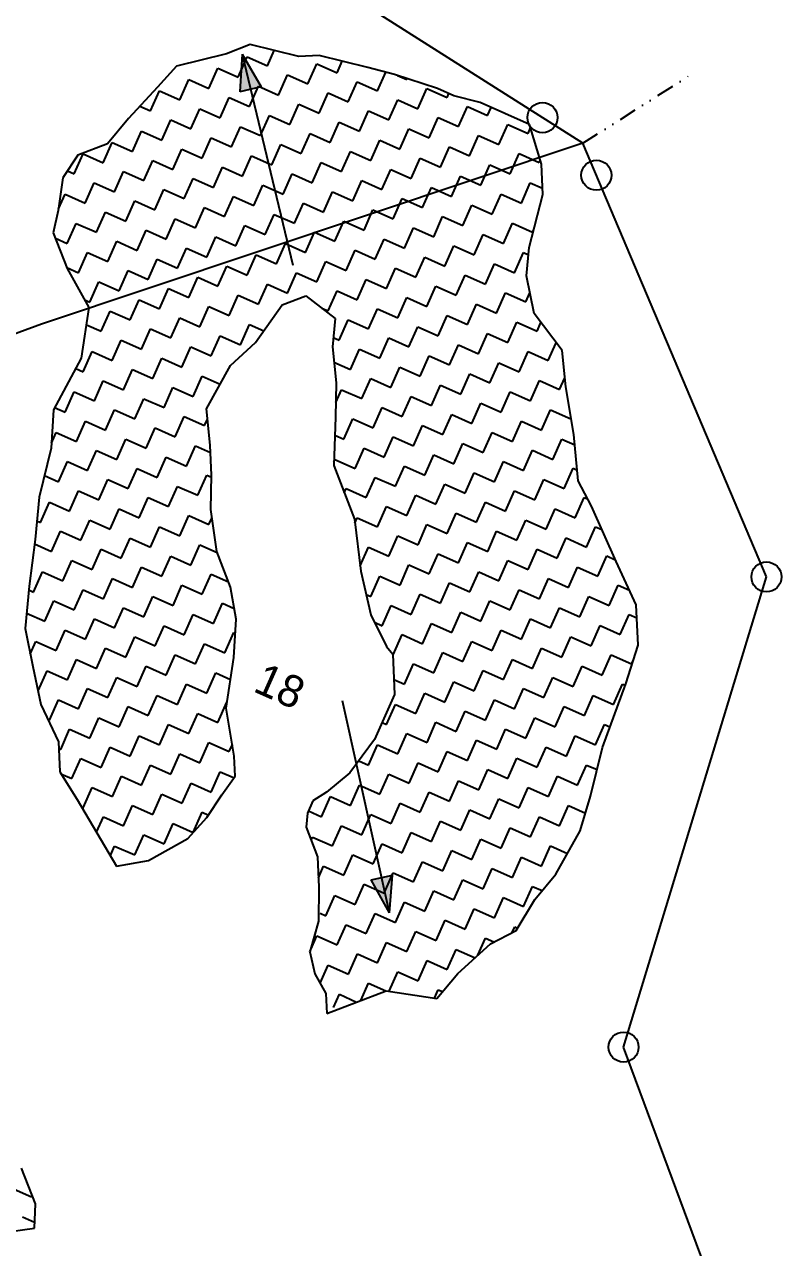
# Model space of a CAD drawing. Header units: metres. Extents: x 279553 to 281500, y 2029848 to 2031565.
# Drawn here: x 280869.7 to 281085.8, y 2030928 to 2031277.1 of the extents above; entities that cross this region are included whole.
import ezdxf
from ezdxf.enums import TextEntityAlignment as Align

# ---------------------------------------------------------------- set-up
doc = ezdxf.new("R2010")
doc.units = ezdxf.units.M
doc.header["$MEASUREMENT"] = 0
doc.linetypes.add('DIVIDE', pattern=[1.25, 0.5, -0.25, 0, -0.25, 0, -0.25])
for name, color, linetype in [('POLY_HATCH', 12, 'Continuous'), ('POLY_PARCEL', 6, 'Continuous'), ('TEXT_PARCEL', 7, 'Continuous'), ('V_BOUND_LINE', 7, 'Continuous'), ('V_DIVIDE_LINE', 7, 'DIVIDE')]:
    doc.layers.add(name, color=color, linetype=linetype)
doc.styles.add('TEXT_MAP', font='', dxfattribs={"height": 2.5})
doc.styles.get('TEXT_MAP').set_extended_font_data('Kruti Dev 050')

msp = doc.modelspace()

# ---------------------------------------------------------------- hatches: boundary and pattern name
h = msp.add_hatch(color=256)
h.paths.add_polyline_path([(280934.21, 2031258.55), (280937.26, 2031259.29), (280931.8, 2031268.55)])
h.paths.add_polyline_path([(280931.8, 2031268.55), (280931.15, 2031257.81), (280934.21, 2031258.55)])
h = msp.add_hatch(color=256)
h.paths.add_polyline_path([(280971.65, 2031033.57), (280968.58, 2031032.89), (280973.88, 2031023.53)])
h.paths.add_polyline_path([(280973.88, 2031023.53), (280974.72, 2031034.25), (280971.65, 2031033.57)])

# ---------------------------------------------------------------- linework, layer by layer
for points in [[(280931.8, 2031268.55), (280931.15, 2031257.81)], [(280931.8, 2031268.55), (280946.29, 2031208.32)], [(280931.8, 2031268.55), (280937.26, 2031259.29)], [(280937.26, 2031259.29), (280931.15, 2031257.81)], [(280973.88, 2031023.53), (280960.46, 2031084.01)], [(280968.58, 2031032.89), (280974.72, 2031034.25)], [(280973.88, 2031023.53), (280968.58, 2031032.89)], [(280973.88, 2031023.53), (280974.72, 2031034.25)]]:
    msp.add_lwpolyline(points)
for centre in [(281017.52, 2031250.47), (281032.91, 2031234.03), (281081.46, 2031119.39), (281040.67, 2030985.19)]:
    msp.add_circle(centre, 4.3)
at = {"layer": 'POLY_HATCH'}
for p, q in [((280934.05, 2031271.3), (280927.28, 2031268.69)), ((280948, 2031267.91), (280934.05, 2031271.3)), ((280927.28, 2031268.69), (280913.07, 2031265.17)), ((280953.74, 2031268.17), (280948, 2031267.91)), ((280967.69, 2031264.78), (280953.74, 2031268.17)), ((280913.07, 2031265.17), (280907.59, 2031259.18)), ((280975.25, 2031262.82), (280967.69, 2031264.78)), ((280987.51, 2031258.78), (280975.25, 2031262.82)), ((280907.59, 2031259.18), (280899.38, 2031250.19)), ((280992.2, 2031256.69), (280987.51, 2031258.78)), ((280999.76, 2031254.74), (280992.2, 2031256.69)), ((281006.8, 2031251.61), (280999.76, 2031254.74)), ((280899.38, 2031250.19), (280893.39, 2031243.02)), ((281013.85, 2031248.48), (281006.8, 2031251.61)), ((281017.24, 2031237.14), (281013.85, 2031248.48)), ((280893.39, 2031243.02), (280884.92, 2031239.76)), ((280884.92, 2031239.76), (280880.62, 2031233.25)), ((281017.63, 2031228.54), (281017.24, 2031237.14)), ((280880.62, 2031233.25), (280879.32, 2031224)), ((281013.73, 2031213.43), (281017.63, 2031228.54)), ((280879.32, 2031224), (280877.89, 2031217.61)), ((280877.89, 2031217.61), (280881.8, 2031207.45)), ((281012.95, 2031205.35), (281013.73, 2031213.43)), ((280881.8, 2031207.45), (280888.06, 2031196.24)), ((281015.17, 2031194.53), (281012.95, 2031205.35)), ((280935.65, 2031186.33), (280943.2, 2031197.02)), ((280943.2, 2031197.02), (280949.98, 2031199.62)), ((280949.98, 2031199.62), (280958.33, 2031193.1)), ((280888.06, 2031196.24), (280885.85, 2031181.77)), ((280958.33, 2031193.1), (280957.55, 2031185.03)), ((281023.12, 2031183.98), (281015.17, 2031194.53)), ((280928.48, 2031179.69), (280935.65, 2031186.33)), ((280957.55, 2031185.03), (280958.59, 2031174.73)), ((281024.17, 2031173.68), (281023.12, 2031183.98)), ((280885.85, 2031181.77), (280877.9, 2031167.05)), ((280921.57, 2031167.31), (280928.48, 2031179.69)), ((280958.59, 2031174.73), (280958.47, 2031164.96)), ((281026.52, 2031160), (281024.17, 2031173.68)), ((280877.9, 2031167.05), (280877.25, 2031156.1)), ((280922.62, 2031157.01), (280921.57, 2031167.31)), ((280958.47, 2031164.96), (280957.95, 2031151.14)), ((281027.7, 2031146.84), (281026.52, 2031160)), ((280877.25, 2031156.1), (280873.87, 2031142.16)), ((280923.01, 2031148.41), (280922.62, 2031157.01)), ((280957.95, 2031151.14), (280963.82, 2031135.9)), ((280922.89, 2031138.64), (280923.01, 2031148.41)), ((281031.48, 2031139.54), (281027.7, 2031146.84)), ((280873.87, 2031142.16), (280872.7, 2031130.04)), ((280924.59, 2031126.65), (280922.89, 2031138.64)), ((281038.52, 2031123.77), (281031.48, 2031139.54)), ((280963.82, 2031135.9), (280965.65, 2031121.04)), ((280872.7, 2031130.04), (280871.01, 2031116.75)), ((280928.5, 2031116.48), (280924.59, 2031126.65)), ((281044.26, 2031111.39), (281038.52, 2031123.77)), ((280965.65, 2031121.04), (280968.52, 2031108.53)), ((280871.01, 2031116.75), (280869.84, 2031104.63)), ((280930.07, 2031107.36), (280928.5, 2031116.48)), ((281044.79, 2031099.92), (281044.26, 2031111.39)), ((280929.42, 2031096.41), (280930.07, 2031107.36)), ((280968.52, 2031108.53), (280972.96, 2031099.54)), ((280869.84, 2031104.63), (280872.06, 2031093.81)), ((280972.96, 2031099.54), (280974.79, 2031097.32)), ((281041.27, 2031088.85), (281044.79, 2031099.92)), ((280927.21, 2031081.95), (280929.42, 2031096.41)), ((280974.79, 2031097.32), (280975.31, 2031085.85)), ((280872.06, 2031093.81), (280874.28, 2031083)), ((281034.63, 2031070.73), (281041.27, 2031088.85)), ((280975.31, 2031085.85), (280969.58, 2031072.95)), ((280874.28, 2031083), (280879.37, 2031072.31)), ((280929.56, 2031068.27), (280927.21, 2031081.95)), ((280879.37, 2031072.31), (280879.76, 2031063.71)), ((280969.58, 2031072.95), (280962.54, 2031063.44)), ((280929.82, 2031062.53), (280929.56, 2031068.27)), ((281031.25, 2031056.79), (281034.63, 2031070.73)), ((280879.76, 2031063.71), (280884.72, 2031055.89)), ((280926.04, 2031057.19), (280929.82, 2031062.53)), ((280962.54, 2031063.44), (280955.9, 2031057.97)), ((280921.74, 2031050.68), (280926.04, 2031057.19)), ((280955.9, 2031057.97), (280951.99, 2031055.49)), ((280884.72, 2031055.89), (280890.33, 2031046.38)), ((280951.99, 2031055.49), (280950.42, 2031051.98)), ((281028.25, 2031046.89), (281031.25, 2031056.79)), ((280916.27, 2031044.68), (280921.74, 2031050.68)), ((280950.42, 2031051.98), (280950.03, 2031047.94)), ((280950.03, 2031047.94), (280953.29, 2031039.47)), ((281021.35, 2031034.51), (281028.25, 2031046.89)), ((280890.33, 2031046.38), (280895.93, 2031036.87)), ((280910.66, 2031041.55), (280916.27, 2031044.68)), ((280905.06, 2031038.43), (280910.66, 2031041.55)), ((280953.29, 2031039.47), (280953.69, 2031030.86)), ((280895.93, 2031036.87), (280905.06, 2031038.43)), ((281015.35, 2031027.34), (281021.35, 2031034.51)), ((280953.69, 2031030.86), (280953.56, 2031021.09)), ((281010.01, 2031018.48), (281015.35, 2031027.34)), ((280953.56, 2031021.09), (280951.09, 2031012.36)), ((281002.71, 2031014.7), (281010.01, 2031018.48)), ((280951.09, 2031012.36), (280952.52, 2031006.11)), ((280993.33, 2031006.23), (281002.71, 2031014.7)), ((280952.52, 2031006.11), (280955.65, 2031000.5)), ((280987.33, 2030999.06), (280993.33, 2031006.23)), ((280955.92, 2030994.77), (280972.86, 2031001.28)), ((280972.86, 2031001.28), (280987.33, 2030999.06)), ((280955.65, 2031000.5), (280955.92, 2030994.77)), ((280872.76, 2030940.44), (280868.85, 2030950.6)), ((280872.5, 2030933.53), (280872.76, 2030940.44)), ((280860.51, 2030931.84), (280872.5, 2030933.53))]:
    msp.add_line(p, q, dxfattribs=at)
at = {"layer": 'POLY_HATCH', "linetype": 'Continuous'}
for p, q in [((280930.65, 2031262), (280933.21, 2031267.77)), ((280933.21, 2031267.77), (280938.99, 2031265.21)), ((280938.99, 2031265.21), (280940.95, 2031269.62)), ((280958.88, 2031263.28), (280960.33, 2031266.56)), ((280922.31, 2031258.79), (280924.87, 2031264.56)), ((280924.87, 2031264.56), (280930.65, 2031262)), ((280950.54, 2031260.08), (280953.1, 2031265.85)), ((280953.1, 2031265.85), (280958.88, 2031263.28)), ((280970.42, 2031258.15), (280972.78, 2031263.46)), ((280913.97, 2031255.58), (280916.53, 2031261.36)), ((280916.53, 2031261.36), (280922.31, 2031258.79)), ((280933.86, 2031253.66), (280936.42, 2031259.43)), ((280936.42, 2031259.43), (280942.2, 2031256.87)), ((280942.2, 2031256.87), (280944.76, 2031262.64)), ((280944.76, 2031262.64), (280950.54, 2031260.08)), ((280962.08, 2031254.94), (280964.65, 2031260.72)), ((280964.65, 2031260.72), (280970.42, 2031258.15)), ((280976.14, 2031262.53), (280978.76, 2031261.36)), ((280978.76, 2031261.36), (280978.88, 2031261.62)), ((280905.63, 2031252.37), (280908.19, 2031258.15)), ((280908.19, 2031258.15), (280913.97, 2031255.58)), ((280925.52, 2031250.45), (280928.08, 2031256.22)), ((280928.08, 2031256.22), (280933.86, 2031253.66)), ((280953.74, 2031251.74), (280956.31, 2031257.51)), ((280956.31, 2031257.51), (280962.08, 2031254.94)), ((280981.97, 2031253.02), (280984.54, 2031258.8)), ((280984.54, 2031258.8), (280990.31, 2031256.23)), ((280990.31, 2031256.23), (280990.8, 2031257.32)), ((280902.61, 2031253.71), (280905.63, 2031252.37)), ((280917.18, 2031247.24), (280919.74, 2031253.02)), ((280919.74, 2031253.02), (280925.52, 2031250.45)), ((280945.4, 2031248.53), (280947.97, 2031254.3)), ((280947.97, 2031254.3), (280953.74, 2031251.74)), ((280965.29, 2031246.6), (280967.86, 2031252.38)), ((280967.86, 2031252.38), (280973.63, 2031249.81)), ((280973.63, 2031249.81), (280976.2, 2031255.59)), ((280976.2, 2031255.59), (280981.97, 2031253.02)), ((280993.52, 2031247.89), (280996.09, 2031253.67)), ((280996.09, 2031253.67), (281001.86, 2031251.1)), ((281001.86, 2031251.1), (281002.87, 2031253.36)), ((280908.84, 2031244.03), (280911.4, 2031249.81)), ((280911.4, 2031249.81), (280917.18, 2031247.24)), ((280937.06, 2031245.32), (280939.63, 2031251.09)), ((280939.63, 2031251.09), (280945.4, 2031248.53)), ((280956.95, 2031243.4), (280959.52, 2031249.17)), ((280959.52, 2031249.17), (280965.29, 2031246.6)), ((280985.18, 2031244.68), (280987.75, 2031250.46)), ((280987.75, 2031250.46), (280993.52, 2031247.89)), ((280900.5, 2031240.82), (280903.06, 2031246.6)), ((280903.06, 2031246.6), (280908.84, 2031244.03)), ((280928.72, 2031242.11), (280931.29, 2031247.88)), ((280931.29, 2031247.88), (280937.06, 2031245.32)), ((280948.61, 2031240.19), (280951.18, 2031245.96)), ((280951.18, 2031245.96), (280956.95, 2031243.4)), ((280976.84, 2031241.47), (280979.41, 2031247.25)), ((280979.41, 2031247.25), (280985.18, 2031244.68)), ((281005.07, 2031242.76), (281007.64, 2031248.53)), ((281007.64, 2031248.53), (281013.41, 2031245.97)), ((281013.41, 2031245.97), (281014.12, 2031247.57)), ((280892.16, 2031237.61), (280894.72, 2031243.39)), ((280894.72, 2031243.39), (280900.5, 2031240.82)), ((280920.38, 2031238.9), (280922.95, 2031244.68)), ((280922.95, 2031244.68), (280928.72, 2031242.11)), ((280940.27, 2031236.98), (280942.84, 2031242.75)), ((280942.84, 2031242.75), (280948.61, 2031240.19)), ((280968.5, 2031238.26), (280971.07, 2031244.04)), ((280971.07, 2031244.04), (280976.84, 2031241.47)), ((280988.39, 2031236.34), (280990.96, 2031242.12)), ((280990.96, 2031242.12), (280996.73, 2031239.55)), ((280996.73, 2031239.55), (280999.3, 2031245.33)), ((280999.3, 2031245.33), (281005.07, 2031242.76)), ((280883.82, 2031234.41), (280886.38, 2031240.18)), ((280886.38, 2031240.18), (280892.16, 2031237.61)), ((280912.04, 2031235.69), (280914.61, 2031241.47)), ((280914.61, 2031241.47), (280920.38, 2031238.9)), ((280931.93, 2031233.77), (280934.5, 2031239.54)), ((280934.5, 2031239.54), (280940.27, 2031236.98)), ((280960.16, 2031235.06), (280962.73, 2031240.83)), ((280962.73, 2031240.83), (280968.5, 2031238.26)), ((280980.05, 2031233.13), (280982.62, 2031238.91)), ((280982.62, 2031238.91), (280988.39, 2031236.34)), ((281008.28, 2031234.42), (281010.84, 2031240.19)), ((281010.84, 2031240.19), (281016.62, 2031237.63)), ((280881.93, 2031235.24), (280883.82, 2031234.41)), ((280895.36, 2031229.27), (280897.93, 2031235.05)), ((280897.93, 2031235.05), (280903.7, 2031232.48)), ((280903.7, 2031232.48), (280906.27, 2031238.26)), ((280906.27, 2031238.26), (280912.04, 2031235.69)), ((280923.59, 2031230.56), (280926.16, 2031236.34)), ((280926.16, 2031236.34), (280931.93, 2031233.77)), ((280951.82, 2031231.85), (280954.39, 2031237.62)), ((280954.39, 2031237.62), (280960.16, 2031235.06)), ((280971.71, 2031229.92), (280974.28, 2031235.7)), ((280974.28, 2031235.7), (280980.05, 2031233.13)), ((280999.94, 2031231.21), (281002.5, 2031236.99)), ((281002.5, 2031236.99), (281008.28, 2031234.42)), ((281016.62, 2031237.63), (281016.9, 2031238.27)), ((280887.02, 2031226.07), (280889.59, 2031231.84)), ((280889.59, 2031231.84), (280895.36, 2031229.27)), ((280915.25, 2031227.35), (280917.82, 2031233.13)), ((280917.82, 2031233.13), (280923.59, 2031230.56)), ((280943.48, 2031228.64), (280946.05, 2031234.41)), ((280946.05, 2031234.41), (280951.82, 2031231.85)), ((280963.37, 2031226.72), (280965.94, 2031232.49)), ((280965.94, 2031232.49), (280971.71, 2031229.92)), ((280991.6, 2031228), (280994.16, 2031233.78)), ((280994.16, 2031233.78), (280999.94, 2031231.21)), ((281011.49, 2031226.08), (281014.05, 2031231.85)), ((281014.05, 2031231.85), (281017.55, 2031230.3)), ((280879.38, 2031224.41), (280881.25, 2031228.63)), ((280881.25, 2031228.63), (280887.02, 2031226.07)), ((280906.91, 2031224.14), (280909.48, 2031229.92)), ((280909.48, 2031229.92), (280915.25, 2031227.35)), ((280926.8, 2031222.22), (280929.37, 2031228)), ((280929.37, 2031228), (280935.14, 2031225.43)), ((280935.14, 2031225.43), (280937.71, 2031231.2)), ((280937.71, 2031231.2), (280943.48, 2031228.64)), ((280955.03, 2031223.51), (280957.6, 2031229.28)), ((280957.6, 2031229.28), (280963.37, 2031226.72)), ((280983.26, 2031224.79), (280985.82, 2031230.57)), ((280985.82, 2031230.57), (280991.6, 2031228)), ((281003.15, 2031222.87), (281005.71, 2031228.65)), ((281005.71, 2031228.65), (281011.49, 2031226.08)), ((280898.57, 2031220.93), (280901.14, 2031226.71)), ((280901.14, 2031226.71), (280906.91, 2031224.14)), ((280918.46, 2031219.01), (280921.03, 2031224.79)), ((280921.03, 2031224.79), (280926.8, 2031222.22)), ((280946.69, 2031220.3), (280949.26, 2031226.07)), ((280949.26, 2031226.07), (280955.03, 2031223.51)), ((280974.92, 2031221.58), (280977.48, 2031227.36)), ((280977.48, 2031227.36), (280983.26, 2031224.79)), ((280994.81, 2031219.66), (280997.37, 2031225.44)), ((280997.37, 2031225.44), (281003.15, 2031222.87)), ((280890.23, 2031217.73), (280892.8, 2031223.5)), ((280892.8, 2031223.5), (280898.57, 2031220.93)), ((280910.12, 2031215.8), (280912.69, 2031221.58)), ((280912.69, 2031221.58), (280918.46, 2031219.01)), ((280938.35, 2031217.09), (280940.92, 2031222.86)), ((280940.92, 2031222.86), (280946.69, 2031220.3)), ((280958.24, 2031215.17), (280960.8, 2031220.94)), ((280960.8, 2031220.94), (280966.58, 2031218.38)), ((280966.58, 2031218.38), (280969.14, 2031224.15)), ((280969.14, 2031224.15), (280974.92, 2031221.58)), ((280986.47, 2031216.45), (280989.03, 2031222.23)), ((280989.03, 2031222.23), (280994.81, 2031219.66)), ((280881.89, 2031214.52), (280884.46, 2031220.29)), ((280884.46, 2031220.29), (280890.23, 2031217.73)), ((280901.78, 2031212.59), (280904.35, 2031218.37)), ((280904.35, 2031218.37), (280910.12, 2031215.8)), ((280930.01, 2031213.88), (280932.58, 2031219.66)), ((280932.58, 2031219.66), (280938.35, 2031217.09)), ((280949.9, 2031211.96), (280952.46, 2031217.73)), ((280952.46, 2031217.73), (280958.24, 2031215.17)), ((280978.13, 2031213.24), (280980.69, 2031219.02)), ((280980.69, 2031219.02), (280986.47, 2031216.45)), ((281006.36, 2031214.53), (281008.92, 2031220.31)), ((281008.92, 2031220.31), (281014.7, 2031217.74)), ((281014.7, 2031217.74), (281015.04, 2031218.52)), ((280878.5, 2031216.03), (280881.89, 2031214.52)), ((280893.44, 2031209.39), (280896.01, 2031215.16)), ((280896.01, 2031215.16), (280901.78, 2031212.59)), ((280921.67, 2031210.67), (280924.24, 2031216.45)), ((280924.24, 2031216.45), (280930.01, 2031213.88)), ((280941.56, 2031208.75), (280944.13, 2031214.52)), ((280944.13, 2031214.52), (280949.9, 2031211.96)), ((280969.79, 2031210.04), (280972.35, 2031215.81)), ((280972.35, 2031215.81), (280978.13, 2031213.24)), ((280998.02, 2031211.32), (281000.58, 2031217.1)), ((281000.58, 2031217.1), (281006.36, 2031214.53)), ((280885.1, 2031206.18), (280887.67, 2031211.95)), ((280887.67, 2031211.95), (280893.44, 2031209.39)), ((280913.33, 2031207.46), (280915.9, 2031213.24)), ((280915.9, 2031213.24), (280921.67, 2031210.67)), ((280933.22, 2031205.54), (280935.79, 2031211.32)), ((280935.79, 2031211.32), (280941.56, 2031208.75)), ((280961.45, 2031206.83), (280964.01, 2031212.6)), ((280964.01, 2031212.6), (280969.79, 2031210.04)), ((280981.34, 2031204.9), (280983.9, 2031210.68)), ((280983.9, 2031210.68), (280989.68, 2031208.11)), ((280989.68, 2031208.11), (280992.24, 2031213.89)), ((280992.24, 2031213.89), (280998.02, 2031211.32)), ((281009.57, 2031206.19), (281012.13, 2031211.97)), ((281012.13, 2031211.97), (281013.53, 2031211.35)), ((280881.71, 2031207.69), (280885.1, 2031206.18)), ((280904.99, 2031204.25), (280907.56, 2031210.03)), ((280907.56, 2031210.03), (280913.33, 2031207.46)), ((280924.88, 2031202.33), (280927.45, 2031208.11)), ((280927.45, 2031208.11), (280933.22, 2031205.54)), ((280953.11, 2031203.62), (280955.67, 2031209.39)), ((280955.67, 2031209.39), (280961.45, 2031206.83)), ((280973, 2031201.7), (280975.56, 2031207.47)), ((280975.56, 2031207.47), (280981.34, 2031204.9)), ((281001.23, 2031202.98), (281003.79, 2031208.76)), ((281003.79, 2031208.76), (281009.57, 2031206.19)), ((280888.31, 2031197.84), (280890.88, 2031203.61)), ((280890.88, 2031203.61), (280896.65, 2031201.05)), ((280896.65, 2031201.05), (280899.22, 2031206.82)), ((280899.22, 2031206.82), (280904.99, 2031204.25)), ((280916.54, 2031199.12), (280919.11, 2031204.9)), ((280919.11, 2031204.9), (280924.88, 2031202.33)), ((280944.77, 2031200.41), (280947.33, 2031206.18)), ((280947.33, 2031206.18), (280953.11, 2031203.62)), ((280964.66, 2031198.49), (280967.22, 2031204.26)), ((280967.22, 2031204.26), (280973, 2031201.7)), ((280992.89, 2031199.77), (280995.45, 2031205.55)), ((280995.45, 2031205.55), (281001.23, 2031202.98)), ((280908.2, 2031195.92), (280910.77, 2031201.69)), ((280910.77, 2031201.69), (280916.54, 2031199.12)), ((280936.43, 2031197.2), (280938.99, 2031202.98)), ((280938.99, 2031202.98), (280944.77, 2031200.41)), ((280956.32, 2031195.28), (280958.88, 2031201.05)), ((280958.88, 2031201.05), (280964.66, 2031198.49)), ((280984.55, 2031196.57), (280987.11, 2031202.34)), ((280987.11, 2031202.34), (280992.89, 2031199.77)), ((281004.43, 2031194.64), (281007, 2031200.42)), ((281007, 2031200.42), (281012.77, 2031197.85)), ((281012.77, 2031197.85), (281013.94, 2031200.49)), ((280886.79, 2031198.51), (280888.31, 2031197.84)), ((280899.86, 2031192.71), (280902.43, 2031198.48)), ((280902.43, 2031198.48), (280908.2, 2031195.92)), ((280919.75, 2031190.78), (280922.31, 2031196.56)), ((280922.31, 2031196.56), (280928.09, 2031193.99)), ((280928.09, 2031193.99), (280930.65, 2031199.77)), ((280930.65, 2031199.77), (280936.43, 2031197.2)), ((280976.21, 2031193.36), (280978.77, 2031199.13)), ((280978.77, 2031199.13), (280984.55, 2031196.57)), ((280996.09, 2031191.43), (280998.66, 2031197.21)), ((280998.66, 2031197.21), (281004.43, 2031194.64)), ((280891.52, 2031189.5), (280894.09, 2031195.27)), ((280894.09, 2031195.27), (280899.86, 2031192.71)), ((280911.41, 2031187.58), (280913.97, 2031193.35)), ((280913.97, 2031193.35), (280919.75, 2031190.78)), ((280954.52, 2031196.08), (280956.32, 2031195.28)), ((280967.87, 2031190.15), (280970.43, 2031195.92)), ((280970.43, 2031195.92), (280976.21, 2031193.36)), ((280987.75, 2031188.23), (280990.32, 2031194)), ((280990.32, 2031194), (280996.09, 2031191.43)), ((280887.32, 2031191.37), (280891.52, 2031189.5)), ((280903.07, 2031184.37), (280905.63, 2031190.14)), ((280905.63, 2031190.14), (280911.41, 2031187.58)), ((280931.3, 2031185.65), (280933.86, 2031191.43)), ((280933.86, 2031191.43), (280937.96, 2031189.61)), ((280959.53, 2031186.94), (280962.09, 2031192.71)), ((280962.09, 2031192.71), (280967.87, 2031190.15)), ((280979.41, 2031185.02), (280981.98, 2031190.79)), ((280981.98, 2031190.79), (280987.75, 2031188.23)), ((281007.64, 2031186.3), (281010.21, 2031192.08)), ((281010.21, 2031192.08), (281015.98, 2031189.51)), ((281015.98, 2031189.51), (281017.08, 2031191.99)), ((280894.73, 2031181.16), (280897.29, 2031186.93)), ((280897.29, 2031186.93), (280903.07, 2031184.37)), ((280922.96, 2031182.44), (280925.52, 2031188.22)), ((280925.52, 2031188.22), (280931.3, 2031185.65)), ((280957.81, 2031187.7), (280959.53, 2031186.94)), ((280971.07, 2031181.81), (280973.64, 2031187.58)), ((280973.64, 2031187.58), (280979.41, 2031185.02)), ((280999.3, 2031183.09), (281001.87, 2031188.87)), ((281001.87, 2031188.87), (281007.64, 2031186.3)), ((281019.19, 2031181.17), (281021.43, 2031186.22)), ((280886.39, 2031177.95), (280888.95, 2031183.72)), ((280888.95, 2031183.72), (280894.73, 2031181.16)), ((280914.62, 2031179.24), (280917.18, 2031185.01)), ((280917.18, 2031185.01), (280922.96, 2031182.44)), ((280962.73, 2031178.6), (280965.3, 2031184.37)), ((280965.3, 2031184.37), (280971.07, 2031181.81)), ((280990.96, 2031179.89), (280993.53, 2031185.66)), ((280993.53, 2031185.66), (280999.3, 2031183.09)), ((281010.85, 2031177.96), (281013.42, 2031183.74)), ((281013.42, 2031183.74), (281019.19, 2031181.17)), ((280906.28, 2031176.03), (280908.84, 2031181.8)), ((280908.84, 2031181.8), (280914.62, 2031179.24)), ((280957.99, 2031180.71), (280962.73, 2031178.6)), ((280974.28, 2031173.47), (280976.85, 2031179.24)), ((280976.85, 2031179.24), (280982.62, 2031176.68)), ((280982.62, 2031176.68), (280985.19, 2031182.45)), ((280985.19, 2031182.45), (280990.96, 2031179.89)), ((281002.51, 2031174.75), (281005.08, 2031180.53)), ((281005.08, 2031180.53), (281010.85, 2031177.96)), ((280884.29, 2031178.88), (280886.39, 2031177.95)), ((280897.94, 2031172.82), (280900.5, 2031178.59)), ((280900.5, 2031178.59), (280906.28, 2031176.03)), ((280917.83, 2031170.9), (280920.39, 2031176.67)), ((280920.39, 2031176.67), (280925.52, 2031174.39)), ((280965.94, 2031170.26), (280968.51, 2031176.03)), ((280968.51, 2031176.03), (280974.28, 2031173.47)), ((280994.17, 2031171.55), (280996.74, 2031177.32)), ((280996.74, 2031177.32), (281002.51, 2031174.75)), ((281022.4, 2031172.83), (281023.91, 2031176.23)), ((280881.26, 2031166.4), (280883.82, 2031172.17)), ((280883.82, 2031172.17), (280889.6, 2031169.61)), ((280889.6, 2031169.61), (280892.16, 2031175.38)), ((280892.16, 2031175.38), (280897.94, 2031172.82)), ((280909.49, 2031167.69), (280912.05, 2031173.46)), ((280912.05, 2031173.46), (280917.83, 2031170.9)), ((280958.52, 2031169.12), (280960.17, 2031172.82)), ((280960.17, 2031172.82), (280965.94, 2031170.26)), ((280985.83, 2031168.34), (280988.4, 2031174.11)), ((280988.4, 2031174.11), (280994.17, 2031171.55)), ((281005.72, 2031166.41), (281008.29, 2031172.19)), ((281008.29, 2031172.19), (281014.06, 2031169.62)), ((281014.06, 2031169.62), (281016.63, 2031175.4)), ((281016.63, 2031175.4), (281022.4, 2031172.83)), ((280901.15, 2031164.48), (280903.71, 2031170.25)), ((280903.71, 2031170.25), (280909.49, 2031167.69)), ((280977.49, 2031165.13), (280980.06, 2031170.9)), ((280980.06, 2031170.9), (280985.83, 2031168.34)), ((280997.38, 2031163.21), (280999.95, 2031168.98)), ((280999.95, 2031168.98), (281005.72, 2031166.41)), ((280878.27, 2031167.73), (280881.26, 2031166.4)), ((280892.81, 2031161.27), (280895.37, 2031167.04)), ((280895.37, 2031167.04), (280901.15, 2031164.48)), ((280912.69, 2031159.35), (280915.26, 2031165.12)), ((280915.26, 2031165.12), (280921.03, 2031162.56)), ((280969.15, 2031161.92), (280971.72, 2031167.69)), ((280971.72, 2031167.69), (280977.49, 2031165.13)), ((280989.04, 2031160), (280991.61, 2031165.77)), ((280991.61, 2031165.77), (280997.38, 2031163.21)), ((281017.27, 2031161.28), (281019.83, 2031167.06)), ((281019.83, 2031167.06), (281025.61, 2031164.49)), ((280884.47, 2031158.06), (280887.03, 2031163.83)), ((280887.03, 2031163.83), (280892.81, 2031161.27)), ((280904.35, 2031156.14), (280906.92, 2031161.91)), ((280906.92, 2031161.91), (280912.69, 2031159.35)), ((280921.03, 2031162.56), (280921.87, 2031164.43)), ((280960.81, 2031158.71), (280963.38, 2031164.48)), ((280963.38, 2031164.48), (280969.15, 2031161.92)), ((280980.7, 2031156.79), (280983.27, 2031162.56)), ((280983.27, 2031162.56), (280989.04, 2031160)), ((281008.93, 2031158.07), (281011.49, 2031163.85)), ((281011.49, 2031163.85), (281017.27, 2031161.28)), ((281025.61, 2031164.49), (281025.71, 2031164.72)), ((280877.34, 2031157.59), (280878.69, 2031160.63)), ((280878.69, 2031160.63), (280884.47, 2031158.06)), ((280896.01, 2031152.93), (280898.58, 2031158.7)), ((280898.58, 2031158.7), (280904.35, 2031156.14)), ((280958.28, 2031159.84), (280960.81, 2031158.71)), ((280972.36, 2031153.58), (280974.93, 2031159.35)), ((280974.93, 2031159.35), (280980.7, 2031156.79)), ((281000.59, 2031154.87), (281003.15, 2031160.64)), ((281003.15, 2031160.64), (281008.93, 2031158.07)), ((281020.48, 2031152.94), (281023.04, 2031158.72)), ((281023.04, 2031158.72), (281026.78, 2031157.06)), ((280887.67, 2031149.72), (280890.24, 2031155.49)), ((280890.24, 2031155.49), (280896.01, 2031152.93)), ((280915.9, 2031151.01), (280918.47, 2031156.78)), ((280918.47, 2031156.78), (280922.72, 2031154.89)), ((280964.02, 2031150.37), (280966.59, 2031156.14)), ((280966.59, 2031156.14), (280972.36, 2031153.58)), ((280992.25, 2031151.66), (280994.81, 2031157.43)), ((280994.81, 2031157.43), (281000.59, 2031154.87)), ((281012.14, 2031149.73), (281014.7, 2031155.51)), ((281014.7, 2031155.51), (281020.48, 2031152.94)), ((280879.34, 2031146.51), (280881.9, 2031152.29)), ((280881.9, 2031152.29), (280887.67, 2031149.72)), ((280907.56, 2031147.8), (280910.13, 2031153.57)), ((280910.13, 2031153.57), (280915.9, 2031151.01)), ((280958, 2031152.37), (280958.25, 2031152.94)), ((280958.25, 2031152.94), (280964.02, 2031150.37)), ((280983.91, 2031148.45), (280986.47, 2031154.22)), ((280986.47, 2031154.22), (280992.25, 2031151.66)), ((281003.8, 2031146.53), (281006.36, 2031152.3)), ((281006.36, 2031152.3), (281012.14, 2031149.73)), ((280875.35, 2031148.28), (280879.34, 2031146.51)), ((280899.22, 2031144.59), (280901.79, 2031150.36)), ((280901.79, 2031150.36), (280907.56, 2031147.8)), ((280919.11, 2031142.67), (280921.68, 2031148.44)), ((280921.68, 2031148.44), (280923.01, 2031147.85)), ((280967.23, 2031142.03), (280969.79, 2031147.8)), ((280969.79, 2031147.8), (280975.57, 2031145.24)), ((280975.57, 2031145.24), (280978.13, 2031151.01)), ((280978.13, 2031151.01), (280983.91, 2031148.45)), ((280995.46, 2031143.32), (280998.02, 2031149.09)), ((280998.02, 2031149.09), (281003.8, 2031146.53)), ((281023.69, 2031144.6), (281026.25, 2031150.38)), ((281026.25, 2031150.38), (281027.43, 2031149.86)), ((280890.88, 2031141.38), (280893.45, 2031147.15)), ((280893.45, 2031147.15), (280899.22, 2031144.59)), ((280910.77, 2031139.46), (280913.34, 2031145.23)), ((280913.34, 2031145.23), (280919.11, 2031142.67)), ((280960.93, 2031143.41), (280961.45, 2031144.6)), ((280961.45, 2031144.6), (280967.23, 2031142.03)), ((280987.12, 2031140.11), (280989.68, 2031145.88)), ((280989.68, 2031145.88), (280995.46, 2031143.32)), ((281015.35, 2031141.39), (281017.91, 2031147.17)), ((281017.91, 2031147.17), (281023.69, 2031144.6)), ((280874.2, 2031134.96), (280876.77, 2031140.74)), ((280876.77, 2031140.74), (280882.54, 2031138.17)), ((280882.54, 2031138.17), (280885.11, 2031143.95)), ((280885.11, 2031143.95), (280890.88, 2031141.38)), ((280902.43, 2031136.25), (280905, 2031142.02)), ((280905, 2031142.02), (280910.77, 2031139.46)), ((280978.78, 2031136.9), (280981.34, 2031142.67)), ((280981.34, 2031142.67), (280987.12, 2031140.11)), ((280998.67, 2031134.98), (281001.23, 2031140.75)), ((281001.23, 2031140.75), (281007.01, 2031138.19)), ((281007.01, 2031138.19), (281009.57, 2031143.96)), ((281009.57, 2031143.96), (281015.35, 2031141.39)), ((281026.89, 2031136.26), (281029.46, 2031142.04)), ((281029.46, 2031142.04), (281030.4, 2031141.62)), ((280894.09, 2031133.04), (280896.66, 2031138.81)), ((280896.66, 2031138.81), (280902.43, 2031136.25)), ((280970.44, 2031133.69), (280973, 2031139.46)), ((280973, 2031139.46), (280978.78, 2031136.9)), ((280990.33, 2031131.77), (280992.89, 2031137.54)), ((280992.89, 2031137.54), (280998.67, 2031134.98)), ((281018.56, 2031133.05), (281021.12, 2031138.83)), ((281021.12, 2031138.83), (281026.89, 2031136.26)), ((280873.22, 2031135.4), (280874.2, 2031134.96)), ((280885.75, 2031129.83), (280888.32, 2031135.61)), ((280888.32, 2031135.61), (280894.09, 2031133.04)), ((280905.64, 2031127.91), (280908.21, 2031133.68)), ((280908.21, 2031133.68), (280913.98, 2031131.12)), ((280913.98, 2031131.12), (280916.55, 2031136.89)), ((280916.55, 2031136.89), (280922.32, 2031134.33)), ((280922.32, 2031134.33), (280923.21, 2031136.33)), ((280963.97, 2031134.7), (280964.66, 2031136.26)), ((280964.66, 2031136.26), (280970.44, 2031133.69)), ((280981.99, 2031128.56), (280984.55, 2031134.33)), ((280984.55, 2031134.33), (280990.33, 2031131.77)), ((281010.22, 2031129.85), (281012.78, 2031135.62)), ((281012.78, 2031135.62), (281018.56, 2031133.05)), ((281030.1, 2031127.92), (281032.67, 2031133.7)), ((281032.67, 2031133.7), (281034.44, 2031132.91)), ((280877.41, 2031126.62), (280879.98, 2031132.4)), ((280879.98, 2031132.4), (280885.75, 2031129.83)), ((280897.3, 2031124.7), (280899.87, 2031130.48)), ((280899.87, 2031130.48), (280905.64, 2031127.91)), ((280973.65, 2031125.35), (280976.21, 2031131.13)), ((280976.21, 2031131.13), (280981.99, 2031128.56)), ((281001.88, 2031126.64), (281004.44, 2031132.41)), ((281004.44, 2031132.41), (281010.22, 2031129.85)), ((281021.76, 2031124.71), (281024.33, 2031130.49)), ((281024.33, 2031130.49), (281030.1, 2031127.92)), ((280872.54, 2031128.79), (280877.41, 2031126.62)), ((280888.96, 2031121.49), (280891.53, 2031127.27)), ((280891.53, 2031127.27), (280897.3, 2031124.7)), ((280917.19, 2031122.78), (280919.76, 2031128.55)), ((280919.76, 2031128.55), (280924.7, 2031126.36)), ((280965.47, 2031122.51), (280967.87, 2031127.92)), ((280967.87, 2031127.92), (280973.65, 2031125.35)), ((280993.54, 2031123.43), (280996.1, 2031129.2)), ((280996.1, 2031129.2), (281001.88, 2031126.64)), ((281013.42, 2031121.51), (281015.99, 2031127.28)), ((281015.99, 2031127.28), (281021.76, 2031124.71)), ((280880.62, 2031118.28), (280883.19, 2031124.06)), ((280883.19, 2031124.06), (280888.96, 2031121.49)), ((280908.85, 2031119.57), (280911.42, 2031125.34)), ((280911.42, 2031125.34), (280917.19, 2031122.78)), ((280985.2, 2031120.22), (280987.76, 2031125.99)), ((280987.76, 2031125.99), (280993.54, 2031123.43)), ((281005.08, 2031118.3), (281007.65, 2031124.07)), ((281007.65, 2031124.07), (281013.42, 2031121.51)), ((281033.31, 2031119.58), (281035.88, 2031125.36)), ((281035.88, 2031125.36), (281038.29, 2031124.28)), ((280872.28, 2031115.07), (280874.85, 2031120.85)), ((280874.85, 2031120.85), (280880.62, 2031118.28)), ((280900.51, 2031116.36), (280903.08, 2031122.14)), ((280903.08, 2031122.14), (280908.85, 2031119.57)), ((280920.4, 2031114.44), (280922.96, 2031120.21)), ((280922.96, 2031120.21), (280927.91, 2031118.02)), ((280976.86, 2031117.01), (280979.42, 2031122.79)), ((280979.42, 2031122.79), (280985.2, 2031120.22)), ((280996.74, 2031115.09), (280999.31, 2031120.86)), ((280999.31, 2031120.86), (281005.08, 2031118.3)), ((281024.97, 2031116.37), (281027.54, 2031122.15)), ((281027.54, 2031122.15), (281033.31, 2031119.58)), ((280892.17, 2031113.15), (280894.74, 2031118.93)), ((280894.74, 2031118.93), (280900.51, 2031116.36)), ((280912.06, 2031111.23), (280914.62, 2031117)), ((280914.62, 2031117), (280920.4, 2031114.44)), ((280968.52, 2031113.8), (280971.08, 2031119.58)), ((280971.08, 2031119.58), (280976.86, 2031117.01)), ((280988.4, 2031111.88), (280990.97, 2031117.65)), ((280990.97, 2031117.65), (280996.74, 2031115.09)), ((281016.63, 2031113.17), (281019.2, 2031118.94)), ((281019.2, 2031118.94), (281024.97, 2031116.37)), ((281036.52, 2031111.24), (281039.09, 2031117.02)), ((281039.09, 2031117.02), (281042.32, 2031115.58)), ((280870.91, 2031115.69), (280872.28, 2031115.07)), ((280883.83, 2031109.94), (280886.4, 2031115.72)), ((280886.4, 2031115.72), (280892.17, 2031113.15)), ((280903.72, 2031108.02), (280906.28, 2031113.8)), ((280906.28, 2031113.8), (280912.06, 2031111.23)), ((280967.18, 2031114.4), (280968.52, 2031113.8)), ((280980.06, 2031108.67), (280982.63, 2031114.45)), ((280982.63, 2031114.45), (280988.4, 2031111.88)), ((281008.29, 2031109.96), (281010.86, 2031115.73)), ((281010.86, 2031115.73), (281016.63, 2031113.17)), ((281028.18, 2031108.03), (281030.75, 2031113.81)), ((281030.75, 2031113.81), (281036.52, 2031111.24)), ((280875.49, 2031106.73), (280878.06, 2031112.51)), ((280878.06, 2031112.51), (280883.83, 2031109.94)), ((280895.38, 2031104.81), (280897.94, 2031110.59)), ((280897.94, 2031110.59), (280903.72, 2031108.02)), ((280923.61, 2031106.1), (280926.17, 2031111.87)), ((280926.17, 2031111.87), (280929.55, 2031110.37)), ((280971.72, 2031105.46), (280974.29, 2031111.24)), ((280974.29, 2031111.24), (280980.06, 2031108.67)), ((280991.61, 2031103.54), (280994.18, 2031109.31)), ((280994.18, 2031109.31), (280999.95, 2031106.75)), ((280999.95, 2031106.75), (281002.52, 2031112.52)), ((281002.52, 2031112.52), (281008.29, 2031109.96)), ((281019.84, 2031104.83), (281022.41, 2031110.6)), ((281022.41, 2031110.6), (281028.18, 2031108.03)), ((280870.27, 2031109.06), (280875.49, 2031106.73)), ((280887.04, 2031101.6), (280889.6, 2031107.38)), ((280889.6, 2031107.38), (280895.38, 2031104.81)), ((280915.27, 2031102.89), (280917.83, 2031108.66)), ((280917.83, 2031108.66), (280923.61, 2031106.1)), ((280969.56, 2031106.42), (280971.72, 2031105.46)), ((280983.27, 2031100.33), (280985.84, 2031106.11)), ((280985.84, 2031106.11), (280991.61, 2031103.54)), ((281011.5, 2031101.62), (281014.07, 2031107.39)), ((281014.07, 2031107.39), (281019.84, 2031104.83)), ((281039.73, 2031102.9), (281042.3, 2031108.68)), ((281042.3, 2031108.68), (281044.43, 2031107.73)), ((280878.7, 2031098.39), (280881.26, 2031104.17)), ((280881.26, 2031104.17), (280887.04, 2031101.6)), ((280898.59, 2031096.47), (280901.15, 2031102.25)), ((280901.15, 2031102.25), (280906.93, 2031099.68)), ((280906.93, 2031099.68), (280909.49, 2031105.46)), ((280909.49, 2031105.46), (280915.27, 2031102.89)), ((280926.82, 2031097.76), (280929.38, 2031103.53)), ((280929.38, 2031103.53), (280929.83, 2031103.33)), ((280974.93, 2031097.12), (280977.5, 2031102.9)), ((280977.5, 2031102.9), (280983.27, 2031100.33)), ((281003.16, 2031098.41), (281005.73, 2031104.18)), ((281005.73, 2031104.18), (281011.5, 2031101.62)), ((281023.05, 2031096.49), (281025.62, 2031102.26)), ((281025.62, 2031102.26), (281031.39, 2031099.69)), ((281031.39, 2031099.69), (281033.96, 2031105.47)), ((281033.96, 2031105.47), (281039.73, 2031102.9)), ((280871.33, 2031097.37), (280872.92, 2031100.96)), ((280872.92, 2031100.96), (280878.7, 2031098.39)), ((280890.25, 2031093.26), (280892.81, 2031099.04)), ((280892.81, 2031099.04), (280898.59, 2031096.47)), ((280918.48, 2031094.55), (280921.04, 2031100.32)), ((280921.04, 2031100.32), (280926.82, 2031097.76)), ((280994.82, 2031095.2), (280997.39, 2031100.97)), ((280997.39, 2031100.97), (281003.16, 2031098.41)), ((281014.71, 2031093.28), (281017.28, 2031099.05)), ((281017.28, 2031099.05), (281023.05, 2031096.49)), ((280881.91, 2031090.05), (280884.47, 2031095.83)), ((280884.47, 2031095.83), (280890.25, 2031093.26)), ((280910.14, 2031091.34), (280912.7, 2031097.12)), ((280912.7, 2031097.12), (280918.48, 2031094.55)), ((280974.79, 2031097.19), (280974.93, 2031097.12)), ((280986.48, 2031091.99), (280989.05, 2031097.77)), ((280989.05, 2031097.77), (280994.82, 2031095.2)), ((281006.37, 2031090.07), (281008.94, 2031095.84)), ((281008.94, 2031095.84), (281014.71, 2031093.28)), ((281034.6, 2031091.35), (281037.16, 2031097.13)), ((281037.16, 2031097.13), (281042.94, 2031094.56)), ((281042.94, 2031094.56), (281043.47, 2031095.75)), ((280873.57, 2031086.85), (280876.13, 2031092.62)), ((280876.13, 2031092.62), (280881.91, 2031090.05)), ((280901.8, 2031088.13), (280904.36, 2031093.91)), ((280904.36, 2031093.91), (280910.14, 2031091.34)), ((280921.68, 2031086.21), (280924.25, 2031091.98)), ((280924.25, 2031091.98), (280928.46, 2031090.12)), ((280978.14, 2031088.78), (280980.71, 2031094.56)), ((280980.71, 2031094.56), (280986.48, 2031091.99)), ((280998.03, 2031086.86), (281000.6, 2031092.63)), ((281000.6, 2031092.63), (281006.37, 2031090.07)), ((281026.26, 2031088.15), (281028.82, 2031093.92)), ((281028.82, 2031093.92), (281034.6, 2031091.35)), ((280893.46, 2031084.92), (280896.02, 2031090.7)), ((280896.02, 2031090.7), (280901.8, 2031088.13)), ((280913.34, 2031083), (280915.91, 2031088.78)), ((280915.91, 2031088.78), (280921.68, 2031086.21)), ((280975.11, 2031090.13), (280978.14, 2031088.78)), ((280989.69, 2031083.65), (280992.26, 2031089.43)), ((280992.26, 2031089.43), (280998.03, 2031086.86)), ((281017.92, 2031084.94), (281020.48, 2031090.71)), ((281020.48, 2031090.71), (281026.26, 2031088.15)), ((281037.81, 2031083.01), (281040.37, 2031088.79)), ((281040.37, 2031088.79), (281041.13, 2031088.45)), ((280873.48, 2031086.88), (280873.57, 2031086.85)), ((280885.12, 2031081.71), (280887.68, 2031087.49)), ((280887.68, 2031087.49), (280893.46, 2031084.92)), ((280905, 2031079.79), (280907.57, 2031085.57)), ((280907.57, 2031085.57), (280913.34, 2031083)), ((280981.35, 2031080.44), (280983.92, 2031086.22)), ((280983.92, 2031086.22), (280989.69, 2031083.65)), ((281009.58, 2031081.73), (281012.14, 2031087.5)), ((281012.14, 2031087.5), (281017.92, 2031084.94)), ((281029.47, 2031079.81), (281032.03, 2031085.58)), ((281032.03, 2031085.58), (281037.81, 2031083.01)), ((280876.78, 2031078.51), (280879.34, 2031084.28)), ((280879.34, 2031084.28), (280885.12, 2031081.71)), ((280896.66, 2031076.58), (280899.23, 2031082.36)), ((280899.23, 2031082.36), (280905, 2031079.79)), ((280924.89, 2031077.87), (280927.46, 2031083.64)), ((280927.46, 2031083.64), (280927.47, 2031083.64)), ((280973.01, 2031077.23), (280975.58, 2031083.01)), ((280975.58, 2031083.01), (280981.35, 2031080.44)), ((281001.24, 2031078.52), (281003.8, 2031084.29)), ((281003.8, 2031084.29), (281009.58, 2031081.73)), ((281021.13, 2031076.6), (281023.69, 2031082.37)), ((281023.69, 2031082.37), (281029.47, 2031079.81)), ((280876.32, 2031078.71), (280876.78, 2031078.51)), ((280888.33, 2031073.37), (280890.89, 2031079.15)), ((280890.89, 2031079.15), (280896.66, 2031076.58)), ((280916.55, 2031074.66), (280919.12, 2031080.44)), ((280919.12, 2031080.44), (280924.89, 2031077.87)), ((280971.73, 2031077.8), (280973.01, 2031077.23)), ((280984.56, 2031072.1), (280987.12, 2031077.88)), ((280987.12, 2031077.88), (280992.9, 2031075.31)), ((280992.9, 2031075.31), (280995.46, 2031081.09)), ((280995.46, 2031081.09), (281001.24, 2031078.52)), ((281012.79, 2031073.39), (281015.35, 2031079.16)), ((281015.35, 2031079.16), (281021.13, 2031076.6)), ((280879.99, 2031070.17), (280882.55, 2031075.94)), ((280882.55, 2031075.94), (280888.33, 2031073.37)), ((280908.21, 2031071.45), (280910.78, 2031077.23)), ((280910.78, 2031077.23), (280916.55, 2031074.66)), ((280976.22, 2031068.89), (280978.78, 2031074.67)), ((280978.78, 2031074.67), (280984.56, 2031072.1)), ((281004.45, 2031070.18), (281007.01, 2031075.95)), ((281007.01, 2031075.95), (281012.79, 2031073.39)), ((281032.68, 2031071.47), (281035.24, 2031077.24)), ((281035.24, 2031077.24), (281036.77, 2031076.56)), ((280899.87, 2031068.24), (280902.44, 2031074.02)), ((280902.44, 2031074.02), (280908.21, 2031071.45)), ((280919.76, 2031066.32), (280922.33, 2031072.1)), ((280922.33, 2031072.1), (280928.1, 2031069.53)), ((280928.1, 2031069.53), (280929, 2031071.54)), ((280967.88, 2031065.69), (280970.44, 2031071.46)), ((280970.44, 2031071.46), (280976.22, 2031068.89)), ((280996.11, 2031066.97), (280998.67, 2031072.75)), ((280998.67, 2031072.75), (281004.45, 2031070.18)), ((281016, 2031065.05), (281018.56, 2031070.82)), ((281018.56, 2031070.82), (281024.34, 2031068.26)), ((281024.34, 2031068.26), (281026.9, 2031074.03)), ((281026.9, 2031074.03), (281032.68, 2031071.47)), ((280879.45, 2031070.4), (280879.99, 2031070.17)), ((280883.19, 2031061.83), (280885.76, 2031067.6)), ((280885.76, 2031067.6), (280891.53, 2031065.03)), ((280891.53, 2031065.03), (280894.1, 2031070.81)), ((280894.1, 2031070.81), (280899.87, 2031068.24)), ((280911.42, 2031063.11), (280913.99, 2031068.89)), ((280913.99, 2031068.89), (280919.76, 2031066.32)), ((280987.77, 2031063.76), (280990.33, 2031069.54)), ((280990.33, 2031069.54), (280996.11, 2031066.97)), ((281007.66, 2031061.84), (281010.22, 2031067.61)), ((281010.22, 2031067.61), (281016, 2031065.05)), ((280903.08, 2031059.9), (280905.65, 2031065.68)), ((280905.65, 2031065.68), (280911.42, 2031063.11)), ((280965.11, 2031066.91), (280967.88, 2031065.69)), ((280979.43, 2031060.55), (280981.99, 2031066.33)), ((280981.99, 2031066.33), (280987.77, 2031063.76)), ((280999.32, 2031058.63), (281001.88, 2031064.41)), ((281001.88, 2031064.41), (281007.66, 2031061.84)), ((281027.54, 2031059.92), (281030.11, 2031065.69)), ((281030.11, 2031065.69), (281033.09, 2031064.37)), ((280880.08, 2031063.21), (280883.19, 2031061.83)), ((280894.74, 2031056.7), (280897.31, 2031062.47)), ((280897.31, 2031062.47), (280903.08, 2031059.9)), ((280914.63, 2031054.77), (280917.2, 2031060.55)), ((280917.2, 2031060.55), (280922.97, 2031057.98)), ((280922.97, 2031057.98), (280925.54, 2031063.76)), ((280925.54, 2031063.76), (280929.28, 2031062.09)), ((280971.09, 2031057.35), (280973.65, 2031063.12)), ((280973.65, 2031063.12), (280979.43, 2031060.55)), ((280990.98, 2031055.42), (280993.54, 2031061.2)), ((280993.54, 2031061.2), (280999.32, 2031058.63)), ((281019.21, 2031056.71), (281021.77, 2031062.48)), ((281021.77, 2031062.48), (281027.54, 2031059.92)), ((280886.4, 2031053.49), (280888.97, 2031059.26)), ((280888.97, 2031059.26), (280894.74, 2031056.7)), ((280906.29, 2031051.56), (280908.86, 2031057.34)), ((280908.86, 2031057.34), (280914.63, 2031054.77)), ((280962.75, 2031054.14), (280965.31, 2031059.91)), ((280965.31, 2031059.91), (280971.09, 2031057.35)), ((280982.64, 2031052.21), (280985.2, 2031057.99)), ((280985.2, 2031057.99), (280990.98, 2031055.42)), ((281010.87, 2031053.5), (281013.43, 2031059.27)), ((281013.43, 2031059.27), (281019.21, 2031056.71)), ((280886.04, 2031053.65), (280886.4, 2031053.49)), ((280897.95, 2031048.36), (280900.52, 2031054.13)), ((280900.52, 2031054.13), (280906.29, 2031051.56)), ((280954.41, 2031050.93), (280956.97, 2031056.7)), ((280956.97, 2031056.7), (280962.75, 2031054.14)), ((280974.3, 2031049.01), (280976.86, 2031054.78)), ((280976.86, 2031054.78), (280982.64, 2031052.21)), ((281002.53, 2031050.29), (281005.09, 2031056.07)), ((281005.09, 2031056.07), (281010.87, 2031053.5)), ((281022.41, 2031048.37), (281024.98, 2031054.14)), ((281024.98, 2031054.14), (281029.8, 2031052)), ((280890.23, 2031046.54), (280892.18, 2031050.92)), ((280892.18, 2031050.92), (280897.95, 2031048.36)), ((280917.84, 2031046.43), (280920.41, 2031052.21)), ((280920.41, 2031052.21), (280922.22, 2031051.4)), ((280950.69, 2031052.58), (280954.41, 2031050.93)), ((280965.96, 2031045.8), (280968.52, 2031051.57)), ((280968.52, 2031051.57), (280974.3, 2031049.01)), ((280994.19, 2031047.08), (280996.75, 2031052.86)), ((280996.75, 2031052.86), (281002.53, 2031050.29)), ((281014.07, 2031045.16), (281016.64, 2031050.93)), ((281016.64, 2031050.93), (281022.41, 2031048.37)), ((280909.5, 2031043.22), (280912.07, 2031049)), ((280912.07, 2031049), (280917.84, 2031046.43)), ((280957.62, 2031042.59), (280960.18, 2031048.36)), ((280960.18, 2031048.36), (280965.96, 2031045.8)), ((280977.51, 2031040.67), (280980.07, 2031046.44)), ((280980.07, 2031046.44), (280985.85, 2031043.87)), ((280985.85, 2031043.87), (280988.41, 2031049.65)), ((280988.41, 2031049.65), (280994.19, 2031047.08)), ((281005.73, 2031041.95), (281008.3, 2031047.73)), ((281008.3, 2031047.73), (281014.07, 2031045.16)), ((280901.16, 2031040.02), (280903.73, 2031045.79)), ((280903.73, 2031045.79), (280909.5, 2031043.22)), ((280951.45, 2031044.26), (280951.84, 2031045.15)), ((280951.84, 2031045.15), (280957.62, 2031042.59)), ((280969.17, 2031037.46), (280971.73, 2031043.23)), ((280971.73, 2031043.23), (280977.51, 2031040.67)), ((280997.39, 2031038.74), (280999.96, 2031044.52)), ((280999.96, 2031044.52), (281005.73, 2031041.95)), ((280894.17, 2031039.85), (280895.39, 2031042.58)), ((280895.39, 2031042.58), (280901.16, 2031040.02)), ((280960.83, 2031034.25), (280963.39, 2031040.02)), ((280963.39, 2031040.02), (280969.17, 2031037.46)), ((280989.05, 2031035.53), (280991.62, 2031041.31)), ((280991.62, 2031041.31), (280997.39, 2031038.74)), ((281017.28, 2031036.82), (281019.85, 2031042.59)), ((281019.85, 2031042.59), (281024.66, 2031040.45)), ((280953.57, 2031033.48), (280955.05, 2031036.81)), ((280955.05, 2031036.81), (280960.83, 2031034.25)), ((280980.71, 2031032.33), (280983.28, 2031038.1)), ((280983.28, 2031038.1), (280989.05, 2031035.53)), ((281000.6, 2031030.4), (281003.17, 2031036.18)), ((281003.17, 2031036.18), (281008.94, 2031033.61)), ((281008.94, 2031033.61), (281011.51, 2031039.39)), ((281011.51, 2031039.39), (281017.28, 2031036.82)), ((280972.37, 2031029.12), (280974.94, 2031034.89)), ((280974.94, 2031034.89), (280980.71, 2031032.33)), ((280992.26, 2031027.19), (280994.83, 2031032.97)), ((280994.83, 2031032.97), (281000.6, 2031030.4)), ((280964.03, 2031025.91), (280966.6, 2031031.68)), ((280966.6, 2031031.68), (280972.37, 2031029.12)), ((280983.92, 2031023.99), (280986.49, 2031029.76)), ((280986.49, 2031029.76), (280992.26, 2031027.19)), ((281012.15, 2031025.27), (281014.72, 2031031.05)), ((281014.72, 2031031.05), (281017.44, 2031029.84)), ((280955.69, 2031022.7), (280958.26, 2031028.47)), ((280958.26, 2031028.47), (280964.03, 2031025.91)), ((280975.58, 2031020.78), (280978.15, 2031026.55)), ((280978.15, 2031026.55), (280983.92, 2031023.99)), ((281003.81, 2031022.06), (281006.38, 2031027.84)), ((281006.38, 2031027.84), (281012.15, 2031025.27)), ((280954.03, 2031023.44), (280955.69, 2031022.7)), ((280967.24, 2031017.57), (280969.81, 2031023.34)), ((280969.81, 2031023.34), (280975.58, 2031020.78)), ((280995.47, 2031018.85), (280998.04, 2031024.63)), ((280998.04, 2031024.63), (281003.81, 2031022.06)), ((280958.9, 2031014.36), (280961.47, 2031020.13)), ((280961.47, 2031020.13), (280967.24, 2031017.57)), ((280987.13, 2031015.65), (280989.7, 2031021.42)), ((280989.7, 2031021.42), (280995.47, 2031018.85)), ((281008.87, 2031017.89), (281009.59, 2031019.5)), ((281009.59, 2031019.5), (281010.4, 2031019.13)), ((280951.09, 2031012.34), (280953.13, 2031016.92)), ((280953.13, 2031016.92), (280958.9, 2031014.36)), ((280970.45, 2031009.23), (280973.02, 2031015)), ((280973.02, 2031015), (280978.79, 2031012.44)), ((280978.79, 2031012.44), (280981.36, 2031018.21)), ((280981.36, 2031018.21), (280987.13, 2031015.65)), ((280999.09, 2031011.43), (281001.25, 2031016.29)), ((281001.25, 2031016.29), (281003.68, 2031015.21)), ((280962.11, 2031006.02), (280964.68, 2031011.79)), ((280964.68, 2031011.79), (280970.45, 2031009.23)), ((280990.34, 2031007.31), (280992.91, 2031013.08)), ((280992.91, 2031013.08), (280998.27, 2031010.7)), ((280954.03, 2031003.4), (280956.34, 2031008.58)), ((280956.34, 2031008.58), (280962.11, 2031006.02)), ((280982, 2031004.1), (280984.57, 2031009.87)), ((280984.57, 2031009.87), (280990.34, 2031007.31)), ((280973.77, 2031001.14), (280976.23, 2031006.66)), ((280976.23, 2031006.66), (280982, 2031004.1)), ((280965.7, 2030998.53), (280967.89, 2031003.45)), ((280967.89, 2031003.45), (280972.81, 2031001.26)), ((280986.72, 2030999.16), (280987.77, 2031001.53)), ((280987.77, 2031001.53), (280988.96, 2031001.01)), ((280957.89, 2030996.51), (280959.55, 2031000.25)), ((280959.55, 2031000.25), (280964.47, 2030998.06)), ((280865.88, 2030945.06), (280871.66, 2030942.49)), ((280871.66, 2030942.49), (280871.82, 2030942.87)), ((280869.09, 2030936.72), (280872.56, 2030935.18))]:
    msp.add_line(p, q, dxfattribs=at)
at = {"layer": 'POLY_PARCEL'}
for p, q in [((281029.05, 2031243.15), (280874.51, 2031191.51)), ((280874.51, 2031191.51), (280843.15, 2031179.94))]:
    msp.add_line(p, q, dxfattribs=at)
at = {"layer": 'V_BOUND_LINE'}
for p, q in [((281029.05, 2031243.15), (280763.51, 2031411.61)), ((281081.46, 2031119.39), (281029.05, 2031243.15)), ((281040.67, 2030985.19), (281081.46, 2031119.39)), ((281067.89, 2030911.92), (281040.67, 2030985.19))]:
    msp.add_line(p, q, dxfattribs=at)
at = {"layer": 'V_DIVIDE_LINE', "ltscale": 10}
msp.add_line((281029.05, 2031243.15), (281059.59, 2031262.6), dxfattribs=at)

# ---------------------------------------------------------------- texts
at = {"layer": 'TEXT_PARCEL', "style": 'TEXT_MAP'}
msp.add_text('18', height=9.099, rotation=336.0439, dxfattribs=at).set_placement((280942.61, 2031088.27), align=Align.MIDDLE)

doc.saveas('drawing.dxf')
